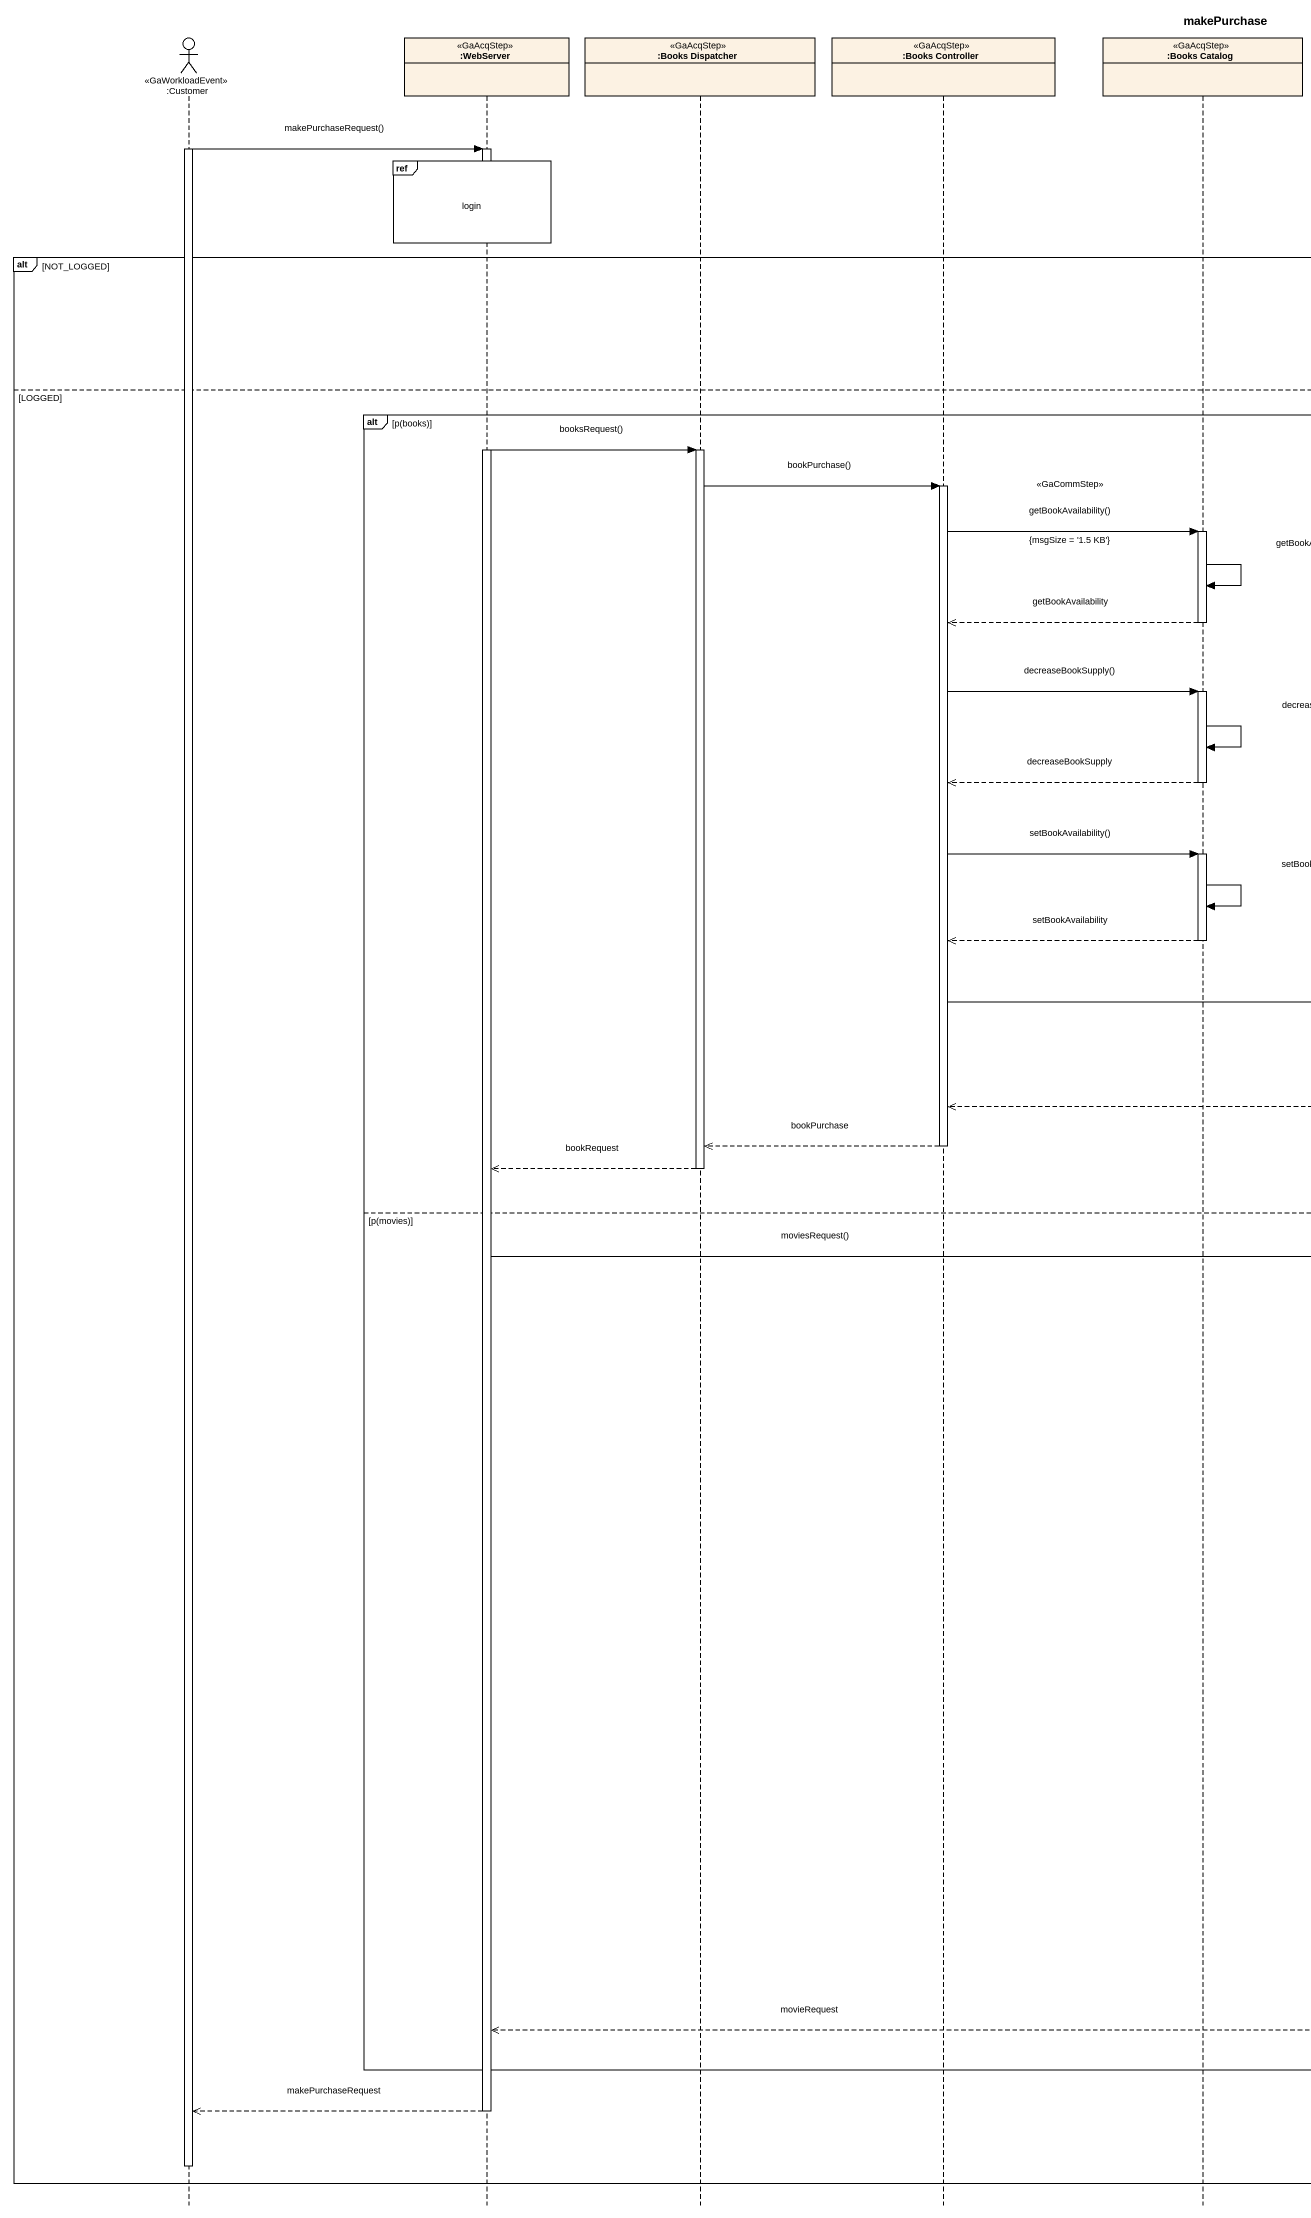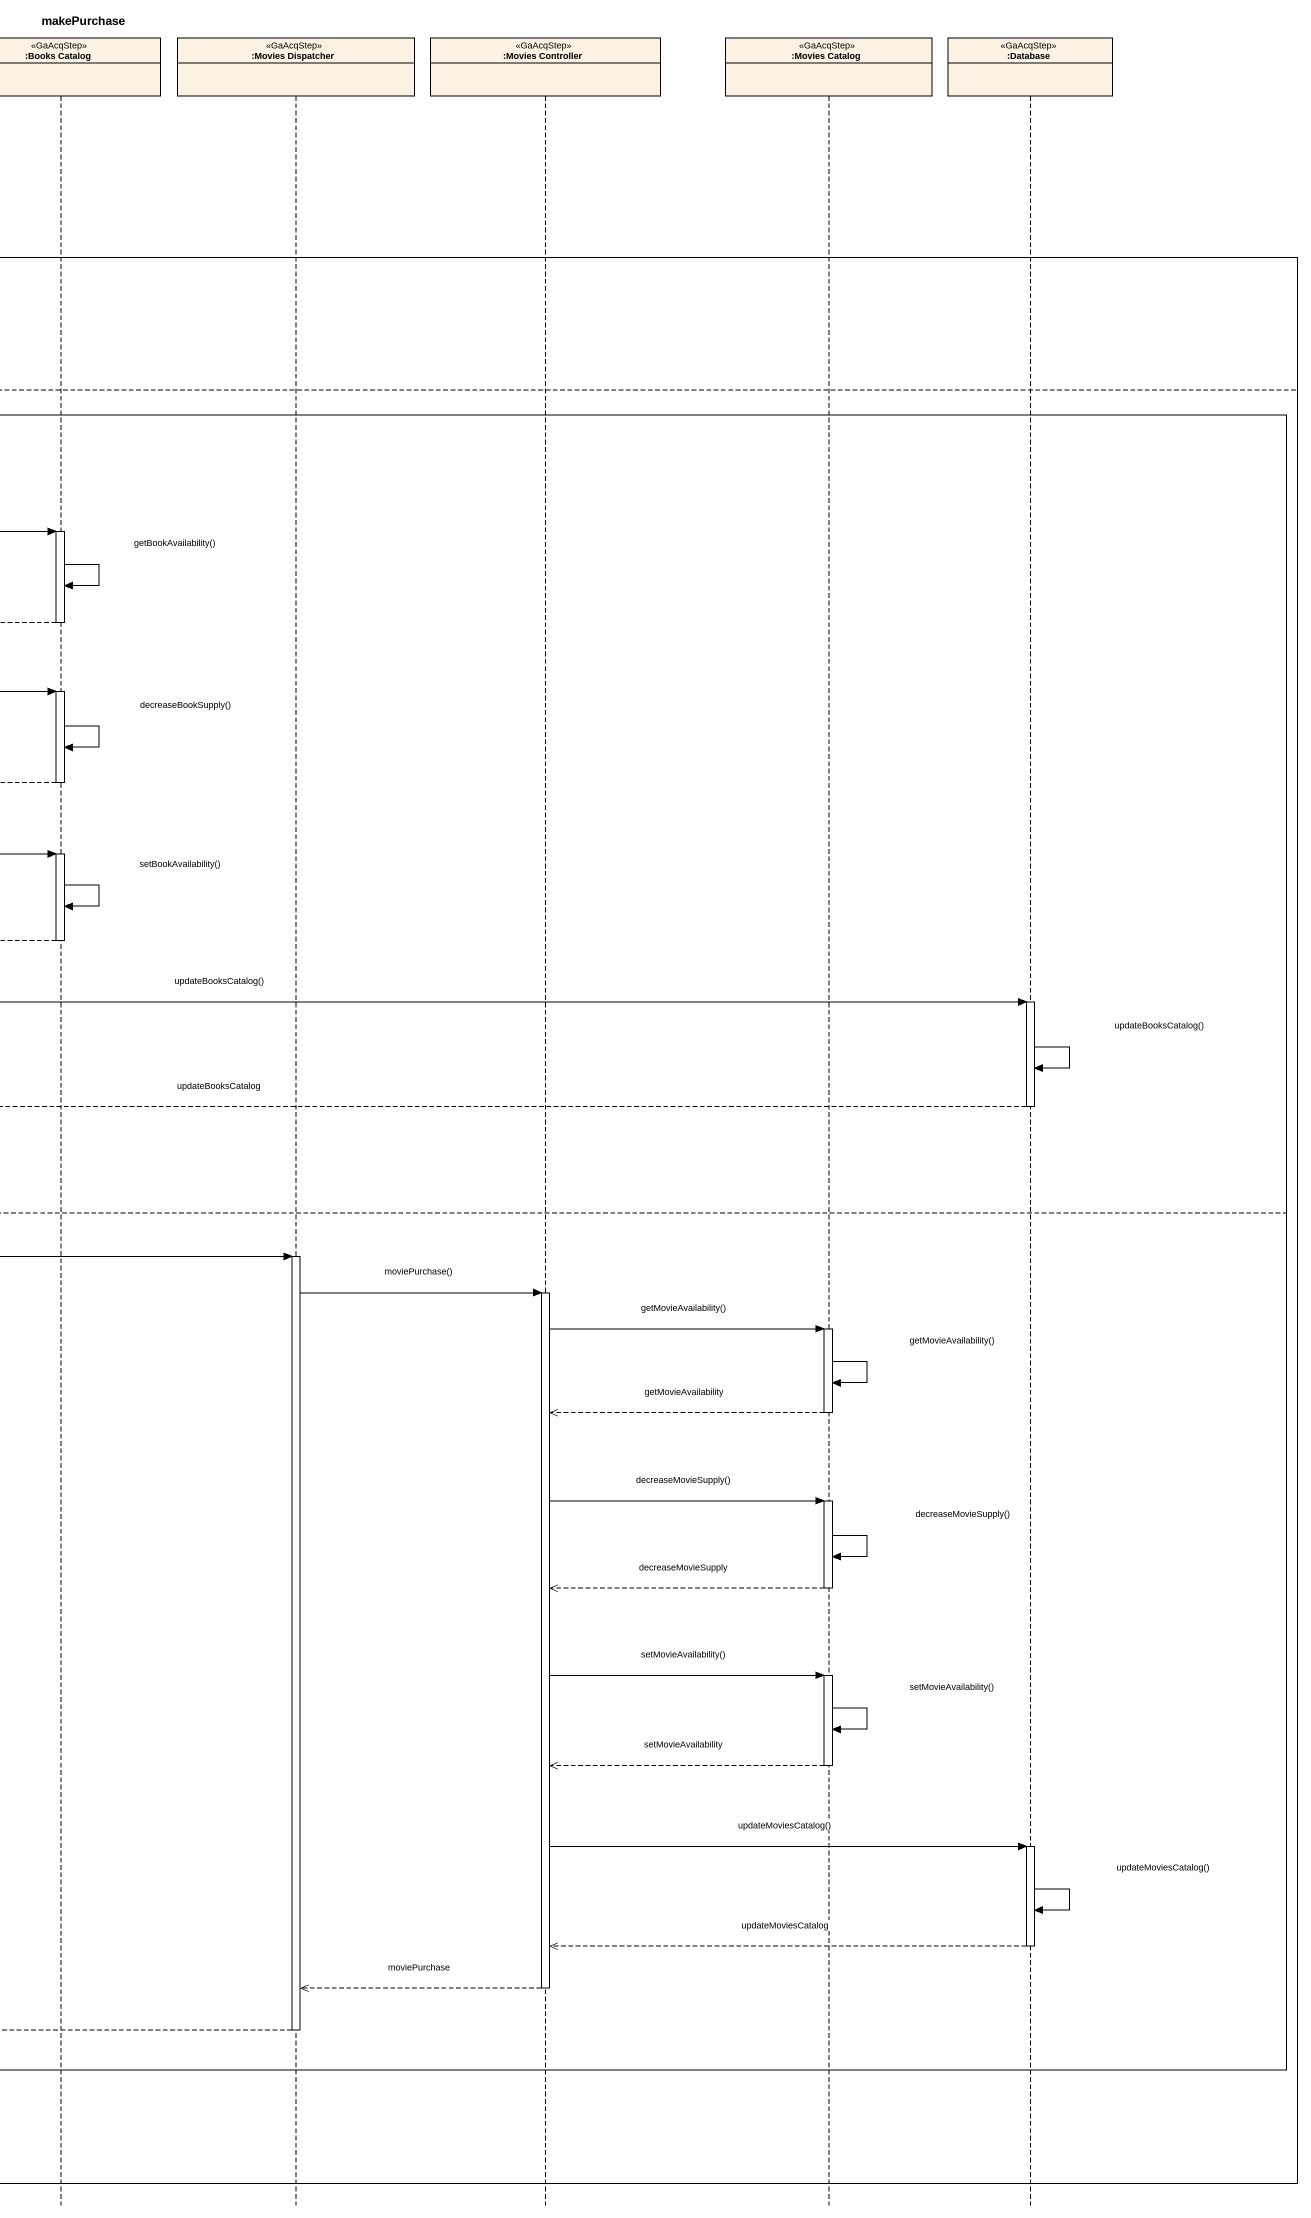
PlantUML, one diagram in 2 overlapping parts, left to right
@startuml
title makePurchase
hide footbox
actor ":Customer" as Customer <<GaWorkloadEvent>>
participant ":WebServer" as WebServer <<GaAcqStep>>
participant ":Books Dispatcher" as Books_Dispatcher <<GaAcqStep>>
participant ":Books Controller" as Books_Controller <<GaAcqStep>>
participant ":Books Catalog" as Books_Catalog <<GaAcqStep>>
participant ":Movies Dispatcher" as Movies_Dispatcher <<GaAcqStep>>
participant ":Movies Controller" as Movies_Controller <<GaAcqStep>>
participant ":Movies Catalog" as Movies_Catalog <<GaAcqStep>>
participant ":Database" as Database_ <<GaAcqStep>>

activate Customer
Customer -> WebServer : makePurchaseRequest()
activate WebServer
ref over WebServer : login
alt NOT_LOGGED
else LOGGED
  alt p(books)
    WebServer -> Books_Dispatcher : booksRequest()
    activate Books_Dispatcher
    Books_Dispatcher -> Books_Controller : bookPurchase()
    activate Books_Controller
    Books_Controller -> Books_Catalog : getBookAvailability()\n<<GaCommStep>>\n{msgSize = '1.5 KB'}
    activate Books_Catalog
    Books_Catalog -> Books_Catalog : getBookAvailability()
    Books_Catalog -->> Books_Controller : getBookAvailability
    deactivate Books_Catalog
    Books_Controller -> Books_Catalog : decreaseBookSupply()
    activate Books_Catalog
    Books_Catalog -> Books_Catalog : decreaseBookSupply()
    Books_Catalog -->> Books_Controller : decreaseBookSupply
    deactivate Books_Catalog
    Books_Controller -> Books_Catalog : setBookAvailability()
    activate Books_Catalog
    Books_Catalog -> Books_Catalog : setBookAvailability()
    Books_Catalog -->> Books_Controller : setBookAvailability
    deactivate Books_Catalog
    Books_Controller -> Database_ : updateBooksCatalog()
    activate Database_
    Database_ -> Database_ : updateBooksCatalog()
    Database_ -->> Books_Controller : updateBooksCatalog
    deactivate Database_
    Books_Controller -->> Books_Dispatcher : bookPurchase
    deactivate Books_Controller
    Books_Dispatcher -->> WebServer : bookRequest
    deactivate Books_Dispatcher
  else p(movies)
    WebServer -> Movies_Dispatcher : moviesRequest()
    activate Movies_Dispatcher
    Movies_Dispatcher -> Movies_Controller : moviePurchase()
    activate Movies_Controller
    Movies_Controller -> Movies_Catalog : getMovieAvailability()
    activate Movies_Catalog
    Movies_Catalog -> Movies_Catalog : getMovieAvailability()
    Movies_Catalog -->> Movies_Controller : getMovieAvailability
    deactivate Movies_Catalog
    Movies_Controller -> Movies_Catalog : decreaseMovieSupply()
    activate Movies_Catalog
    Movies_Catalog -> Movies_Catalog : decreaseMovieSupply()
    Movies_Catalog -->> Movies_Controller : decreaseMovieSupply
    deactivate Movies_Catalog
    Movies_Controller -> Movies_Catalog : setMovieAvailability()
    activate Movies_Catalog
    Movies_Catalog -> Movies_Catalog : setMovieAvailability()
    Movies_Catalog -->> Movies_Controller : setMovieAvailability
    deactivate Movies_Catalog
    Movies_Controller -> Database_ : updateMoviesCatalog()
    activate Database_
    Database_ -> Database_ : updateMoviesCatalog()
    Database_ -->> Movies_Controller : updateMoviesCatalog
    deactivate Database_
    Movies_Controller -->> Movies_Dispatcher : moviePurchase
    deactivate Movies_Controller
    Movies_Dispatcher -->> WebServer : movieRequest
    deactivate Movies_Dispatcher
  end
  WebServer -->> Customer : makePurchaseRequest
  deactivate WebServer
  deactivate Customer
end
@enduml
